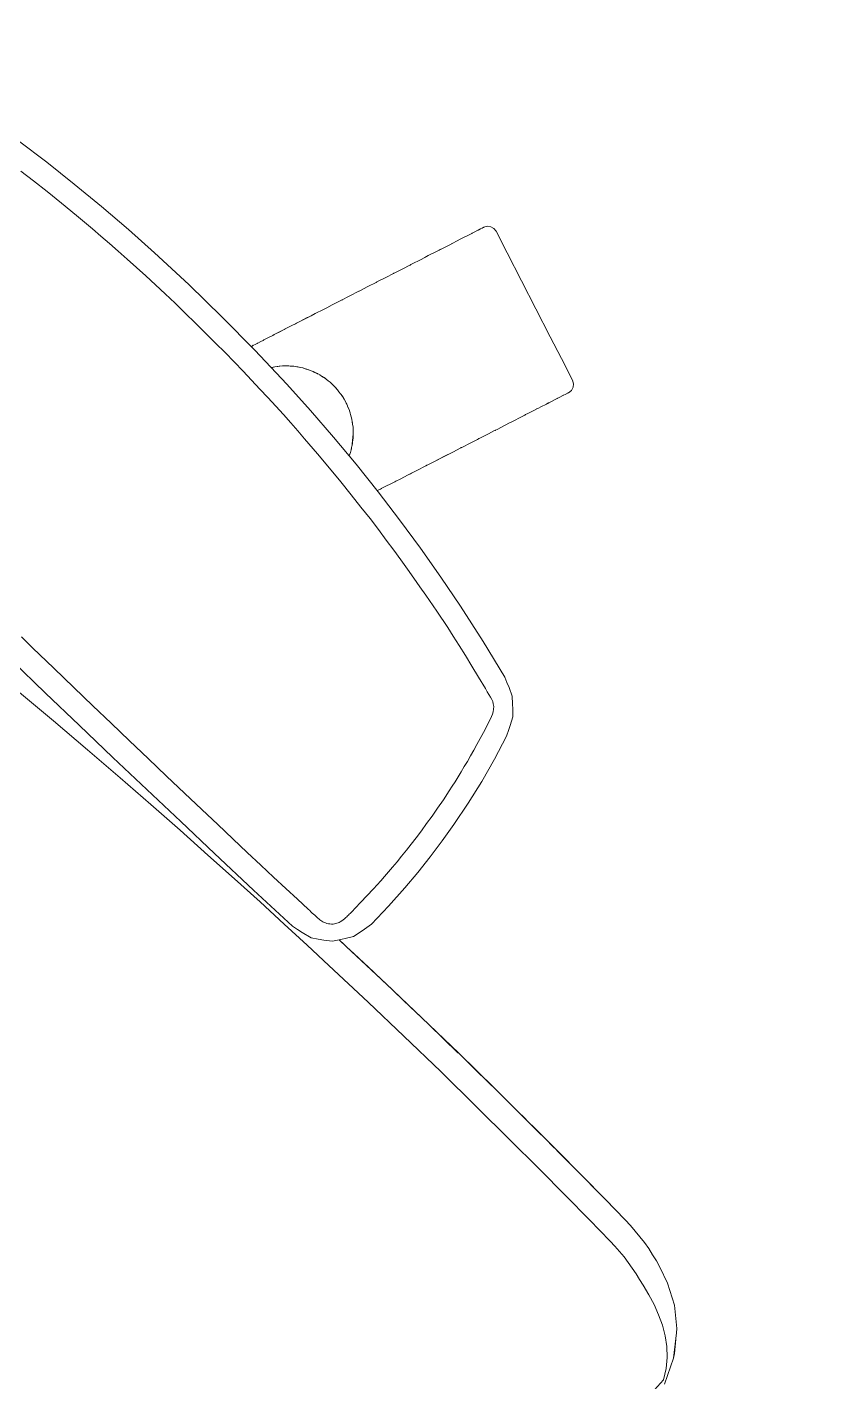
# Model space of a CAD drawing. Header units: inches. Extents: x 14 to 610, y 9 to 600.
# Drawn here: x 255.67 to 262.21, y 531.62 to 542.69 of the extents above; entities that cross this region are included whole.
import ezdxf
from ezdxf.enums import TextEntityAlignment as Align

# ---------------------------------------------------------------- set-up
doc = ezdxf.new("R2010")
doc.units = ezdxf.units.IN
doc.header["$MEASUREMENT"] = 0
doc.layers.add('A-FURN', color=7, linetype='Continuous')
doc.layers.add('WALLS', color=30, linetype='Continuous')
doc.styles.get("Standard").update_dxf_attribs({"font": 'arial.ttf'})

# ---------------------------------------------------------------- blocks, each defined once
blk = doc.blocks.new('P_5CS712HBBK')
at = {"color": 0, "linetype": 'Continuous', "lineweight": 0}
for p, q in [((12.249, 12.243), (12.21, 12.529)), ((12.21, 12.529), (12.249, 12.243)), ((12.048, 12.34), (12.064, 12.21)), ((12.064, 12.21), (12.048, 12.34)), ((12.064, 12.21), (12.081, 12.071)), ((12.081, 12.071), (12.064, 12.21)), ((12.282, 11.957), (12.249, 12.243)), ((12.249, 12.243), (12.282, 11.957)), ((12.081, 12.071), (12.097, 11.922)), ((12.097, 11.922), (12.081, 12.071)), ((12.097, 11.922), (12.113, 11.762)), ((12.113, 11.762), (12.097, 11.922)), ((12.31, 11.67), (12.282, 11.957)), ((12.282, 11.957), (12.31, 11.67)), ((12.113, 11.762), (12.128, 11.592)), ((12.128, 11.592), (12.113, 11.762)), ((12.332, 11.382), (12.31, 11.67)), ((12.31, 11.67), (12.332, 11.382)), ((12.128, 11.592), (12.135, 11.502)), ((12.135, 11.502), (12.128, 11.592)), ((12.135, 11.502), (12.142, 11.41)), ((12.142, 11.41), (12.135, 11.502)), ((12.142, 11.41), (12.148, 11.315)), ((12.148, 11.315), (12.142, 11.41)), ((12.148, 11.315), (12.154, 11.217)), ((12.154, 11.217), (12.148, 11.315)), ((12.348, 11.095), (12.332, 11.382)), ((12.332, 11.382), (12.348, 11.095)), ((12.154, 11.217), (12.159, 11.116)), ((12.159, 11.116), (12.154, 11.217)), ((12.164, 11.013), (12.159, 11.116)), ((12.159, 11.116), (12.164, 11.013)), ((12.362, 10.714), (12.348, 11.095)), ((12.348, 11.095), (12.362, 10.714)), ((12.164, 11.013), (12.168, 10.907)), ((12.168, 10.907), (12.164, 11.013)), ((12.168, 10.907), (12.172, 10.798)), ((12.172, 10.798), (12.168, 10.907)), ((12.172, 10.798), (12.175, 10.686)), ((12.175, 10.686), (12.172, 10.798)), ((12.175, 10.686), (12.177, 10.571)), ((12.177, 10.571), (12.175, 10.686)), ((12.366, 10.333), (12.362, 10.714)), ((12.366, 10.333), (12.362, 10.714)), ((12.178, 10.453), (12.177, 10.571)), ((12.177, 10.571), (12.178, 10.453)), ((12.179, 10.333), (12.178, 10.453)), ((12.179, 10.333), (12.178, 10.453)), ((12.179, 10.333), (12.179, 10.221)), ((12.179, 10.333), (12.179, 10.221)), ((12.364, 9.953), (12.366, 10.333)), ((12.366, 10.333), (12.364, 9.953)), ((12.179, 10.221), (12.178, 10.112)), ((12.179, 10.221), (12.178, 10.112)), ((12.178, 10.112), (12.177, 10.005)), ((12.178, 10.112), (12.177, 10.005)), ((12.177, 10.005), (12.175, 9.901)), ((12.177, 10.005), (12.175, 9.901)), ((12.364, 9.995), (12.372, 9.994)), ((12.372, 9.994), (12.364, 9.995)), ((12.372, 9.994), (12.375, 9.993)), ((12.375, 9.993), (12.384, 9.991)), ((12.384, 9.991), (12.383, 9.991)), ((12.384, 9.99), (12.384, 9.991)), ((12.384, 9.99), (12.385, 9.99)), ((12.385, 9.99), (12.4, 9.985)), ((12.4, 9.985), (12.417, 9.98)), ((12.417, 9.98), (12.415, 9.98)), ((12.418, 9.98), (12.417, 9.98)), ((12.419, 9.979), (12.417, 9.98)), ((12.419, 9.979), (12.422, 9.978)), ((12.422, 9.978), (12.449, 9.969)), ((12.449, 9.969), (12.469, 9.963)), ((12.175, 9.901), (12.172, 9.799)), ((12.175, 9.901), (12.172, 9.799)), ((12.352, 9.572), (12.364, 9.953)), ((12.352, 9.572), (12.364, 9.953)), ((12.363, 9.918), (12.362, 9.918)), ((12.473, 9.962), (12.469, 9.963)), ((12.476, 9.961), (12.473, 9.962)), ((12.476, 9.961), (12.483, 9.959)), ((12.483, 9.959), (12.522, 9.946)), ((12.522, 9.946), (12.543, 9.939)), ((12.548, 9.938), (12.543, 9.939)), ((12.554, 9.936), (12.548, 9.938)), ((12.554, 9.936), (12.566, 9.932)), ((12.566, 9.932), (12.615, 9.916)), ((12.643, 9.907), (12.566, 9.932)), ((12.615, 9.916), (12.669, 9.899)), ((12.669, 9.899), (12.643, 9.907)), ((12.669, 9.899), (12.643, 9.907)), ((12.662, 9.901), (12.643, 9.907)), ((12.669, 9.899), (12.727, 9.88)), ((12.727, 9.88), (12.746, 9.874)), ((12.753, 9.872), (12.746, 9.874)), ((12.763, 9.869), (12.753, 9.872)), ((12.763, 9.869), (12.79, 9.86)), ((12.79, 9.86), (12.856, 9.839)), ((12.878, 9.831), (12.79, 9.86)), ((12.172, 9.799), (12.169, 9.7)), ((12.172, 9.799), (12.169, 9.7)), ((12.36, 9.758), (12.358, 9.759)), ((12.365, 9.755), (12.358, 9.759)), ((12.383, 9.743), (12.365, 9.755)), ((12.367, 9.753), (12.366, 9.754)), ((12.367, 9.753), (12.367, 9.754)), ((12.368, 9.753), (12.367, 9.753)), ((12.375, 9.748), (12.373, 9.749)), ((12.376, 9.748), (12.375, 9.748)), ((12.856, 9.839), (12.872, 9.833)), ((12.878, 9.831), (12.872, 9.833)), ((12.889, 9.828), (12.878, 9.831)), ((12.889, 9.828), (12.925, 9.816)), ((12.925, 9.816), (12.997, 9.793)), ((12.997, 9.793), (13.009, 9.789)), ((13.015, 9.787), (13.009, 9.789)), ((13.025, 9.784), (13.015, 9.787)), ((13.025, 9.784), (13.072, 9.769)), ((13.072, 9.769), (13.148, 9.744)), ((13.148, 9.744), (13.226, 9.719)), ((9.361, 9.518), (9.36, 9.644)), ((9.361, 9.518), (9.36, 9.644)), ((12.169, 9.7), (12.166, 9.604)), ((12.169, 9.7), (12.166, 9.604)), ((12.4, 9.73), (12.383, 9.743)), ((12.416, 9.717), (12.4, 9.73)), ((12.4, 9.73), (12.402, 9.729)), ((12.404, 9.727), (12.402, 9.729)), ((12.402, 9.729), (12.412, 9.721)), ((12.403, 9.728), (12.402, 9.729)), ((12.414, 9.719), (12.412, 9.721)), ((12.433, 9.703), (12.416, 9.717)), ((12.448, 9.689), (12.433, 9.703)), ((12.435, 9.701), (12.434, 9.702)), ((12.435, 9.701), (12.434, 9.702)), ((12.437, 9.699), (12.435, 9.701)), ((12.439, 9.697), (12.438, 9.698)), ((12.44, 9.696), (12.439, 9.697)), ((12.463, 9.674), (12.448, 9.689)), ((12.477, 9.658), (12.463, 9.674)), ((12.463, 9.674), (12.465, 9.671)), ((12.467, 9.669), (12.465, 9.671)), ((12.465, 9.671), (12.467, 9.67)), ((12.466, 9.671), (12.465, 9.671)), ((12.466, 9.671), (12.466, 9.67)), ((12.469, 9.667), (12.467, 9.67)), ((12.491, 9.642), (12.477, 9.658)), ((12.504, 9.625), (12.491, 9.642)), ((12.493, 9.639), (12.493, 9.64)), ((12.493, 9.639), (12.493, 9.64)), ((12.493, 9.639), (12.495, 9.637)), ((12.495, 9.638), (12.493, 9.639)), ((12.495, 9.638), (12.494, 9.638)), ((12.496, 9.636), (12.495, 9.638)), ((13.159, 9.741), (13.156, 9.742)), ((13.167, 9.738), (13.159, 9.741)), ((13.226, 9.719), (13.305, 9.694)), ((13.305, 9.694), (13.308, 9.693)), ((13.309, 9.693), (13.308, 9.693)), ((13.313, 9.691), (13.309, 9.693)), ((13.313, 9.691), (13.385, 9.668)), ((13.385, 9.668), (13.457, 9.645)), ((13.46, 9.644), (13.457, 9.645)), ((13.462, 9.643), (13.46, 9.644)), ((13.462, 9.643), (13.464, 9.643)), ((13.464, 9.643), (13.543, 9.617)), ((9.167, 9.563), (9.174, 9.182)), ((9.167, 9.563), (9.174, 9.182)), ((12.166, 9.604), (12.161, 9.509)), ((12.166, 9.604), (12.161, 9.509)), ((12.337, 9.284), (12.352, 9.572)), ((12.337, 9.284), (12.352, 9.572)), ((12.517, 9.608), (12.504, 9.625)), ((12.512, 9.615), (12.514, 9.612)), ((12.516, 9.609), (12.514, 9.612)), ((12.528, 9.591), (12.517, 9.608)), ((12.517, 9.608), (12.519, 9.605)), ((12.52, 9.603), (12.519, 9.605)), ((12.519, 9.604), (12.519, 9.605)), ((12.54, 9.573), (12.528, 9.591)), ((12.55, 9.554), (12.54, 9.573)), ((12.542, 9.569), (12.545, 9.562)), ((12.543, 9.567), (12.542, 9.569)), ((12.56, 9.536), (12.55, 9.554)), ((12.551, 9.551), (12.553, 9.548)), ((12.559, 9.537), (12.553, 9.548)), ((12.568, 9.516), (12.56, 9.536)), ((12.56, 9.536), (12.561, 9.532)), ((12.563, 9.528), (12.561, 9.532)), ((12.562, 9.53), (12.561, 9.532)), ((13.543, 9.617), (13.61, 9.596)), ((13.61, 9.596), (13.602, 9.598)), ((13.613, 9.595), (13.61, 9.596)), ((13.613, 9.595), (13.621, 9.592)), ((13.621, 9.592), (13.697, 9.567)), ((13.697, 9.567), (13.744, 9.552)), ((13.754, 9.549), (13.744, 9.552)), ((13.76, 9.547), (13.754, 9.549)), ((13.76, 9.547), (13.772, 9.543)), ((13.772, 9.543), (13.844, 9.52)), ((9.365, 9.277), (9.361, 9.518)), ((9.365, 9.277), (9.361, 9.518)), ((12.157, 9.417), (12.152, 9.327)), ((12.157, 9.417), (12.152, 9.327)), ((12.161, 9.509), (12.157, 9.417)), ((12.161, 9.509), (12.157, 9.417)), ((12.577, 9.497), (12.568, 9.516)), ((12.577, 9.497), (12.591, 9.456)), ((12.584, 9.477), (12.577, 9.497)), ((12.577, 9.496), (12.577, 9.496)), ((12.577, 9.496), (12.577, 9.496)), ((12.578, 9.493), (12.577, 9.495)), ((12.578, 9.493), (12.583, 9.479)), ((12.579, 9.489), (12.578, 9.493)), ((12.584, 9.478), (12.583, 9.479)), ((12.584, 9.477), (12.591, 9.456)), ((12.591, 9.457), (12.584, 9.477)), ((12.597, 9.437), (12.591, 9.457)), ((12.591, 9.457), (12.592, 9.452)), ((12.593, 9.45), (12.592, 9.452)), ((12.592, 9.451), (12.592, 9.452)), ((12.597, 9.437), (12.601, 9.419)), ((12.606, 9.396), (12.601, 9.419)), ((12.601, 9.419), (12.608, 9.382)), ((12.602, 9.416), (12.601, 9.419)), ((12.601, 9.418), (12.601, 9.418)), ((12.601, 9.418), (12.601, 9.418)), ((12.606, 9.396), (12.602, 9.416)), ((13.844, 9.52), (13.881, 9.508)), ((13.891, 9.505), (13.881, 9.508)), ((13.897, 9.503), (13.891, 9.505)), ((13.897, 9.503), (13.913, 9.498)), ((13.913, 9.498), (13.98, 9.477)), ((13.98, 9.477), (14.042, 9.456)), ((14.016, 9.465), (14.007, 9.468)), ((14.023, 9.463), (14.016, 9.465)), ((14.042, 9.456), (14.1, 9.438)), ((14.1, 9.438), (14.127, 9.429)), ((14.127, 9.429), (14.119, 9.432)), ((14.133, 9.427), (14.127, 9.429)), ((14.133, 9.427), (14.154, 9.42)), ((14.154, 9.42), (14.204, 9.404)), ((9.026, 9.357), (9.059, 8.975)), ((9.026, 9.357), (9.059, 8.975)), ((12.152, 9.327), (12.146, 9.24)), ((12.152, 9.327), (12.146, 9.24)), ((12.603, 9.411), (12.603, 9.411)), ((12.603, 9.411), (12.604, 9.407)), ((12.603, 9.41), (12.603, 9.411)), ((12.604, 9.404), (12.604, 9.407)), ((12.606, 9.396), (12.608, 9.382)), ((12.609, 9.375), (12.608, 9.382)), ((12.612, 9.354), (12.609, 9.375)), ((12.614, 9.333), (12.612, 9.354)), ((12.614, 9.337), (12.614, 9.338)), ((12.614, 9.336), (12.614, 9.337)), ((12.614, 9.334), (12.614, 9.333)), ((12.614, 9.326), (12.614, 9.333)), ((12.615, 9.312), (12.614, 9.333)), ((12.614, 9.326), (12.614, 9.327)), ((12.614, 9.326), (12.614, 9.326)), ((12.615, 9.291), (12.615, 9.312)), ((14.204, 9.404), (14.221, 9.399)), ((14.221, 9.399), (14.215, 9.401)), ((14.227, 9.397), (14.221, 9.399)), ((14.227, 9.397), (14.248, 9.39)), ((14.248, 9.39), (14.287, 9.378)), ((14.287, 9.378), (14.293, 9.376)), ((14.297, 9.374), (14.293, 9.376)), ((14.296, 9.375), (14.297, 9.374)), ((14.301, 9.373), (14.297, 9.374)), ((14.301, 9.373), (14.32, 9.367)), ((14.32, 9.367), (14.347, 9.358)), ((14.347, 9.358), (14.35, 9.357)), ((14.352, 9.357), (14.35, 9.357)), ((14.354, 9.356), (14.352, 9.357)), ((14.354, 9.356), (14.369, 9.351)), ((14.369, 9.351), (14.384, 9.346)), ((14.384, 9.346), (14.386, 9.346)), ((14.386, 9.346), (14.385, 9.346)), ((14.386, 9.346), (14.394, 9.343)), ((14.386, 9.346), (14.386, 9.346)), ((14.394, 9.343), (14.397, 9.342)), ((14.397, 9.342), (14.423, 9.328)), ((14.423, 9.328), (14.397, 9.342)), ((14.423, 9.328), (14.441, 9.305)), ((14.441, 9.305), (14.423, 9.328)), ((14.441, 9.305), (14.449, 9.276)), ((14.449, 9.276), (14.441, 9.305)), ((9.37, 9.05), (9.365, 9.277)), ((9.37, 9.05), (9.365, 9.277)), ((12.146, 9.24), (12.14, 9.155)), ((12.146, 9.24), (12.14, 9.155)), ((12.317, 8.996), (12.337, 9.284)), ((12.317, 8.996), (12.337, 9.284)), ((12.605, 9.187), (12.608, 9.207)), ((12.607, 9.2), (12.605, 9.187)), ((12.606, 9.195), (12.607, 9.2)), ((12.608, 9.207), (12.607, 9.2)), ((12.607, 9.197), (12.607, 9.2)), ((12.608, 9.207), (12.611, 9.228)), ((12.611, 9.228), (12.613, 9.249)), ((12.612, 9.237), (12.613, 9.242)), ((12.613, 9.249), (12.615, 9.27)), ((12.613, 9.242), (12.613, 9.248)), ((12.613, 9.242), (12.613, 9.245)), ((12.614, 9.263), (12.614, 9.258)), ((12.614, 9.251), (12.614, 9.258)), ((12.614, 9.254), (12.614, 9.255)), ((12.614, 9.255), (12.614, 9.255)), ((12.615, 9.27), (12.615, 9.291)), ((12.615, 9.291), (12.615, 9.284)), ((12.615, 9.284), (12.615, 9.278)), ((12.615, 9.281), (12.615, 9.284)), ((12.615, 9.282), (12.615, 9.284)), ((14.446, 9.247), (14.385, 9.057)), ((14.449, 9.276), (14.446, 9.247)), ((14.446, 9.247), (14.449, 9.276)), ((9.174, 9.182), (9.182, 8.801)), ((9.174, 9.182), (9.182, 8.801)), ((12.14, 9.155), (12.128, 8.992)), ((12.14, 9.155), (12.128, 8.992)), ((12.566, 9.067), (12.574, 9.087)), ((12.571, 9.079), (12.572, 9.081)), ((12.571, 9.079), (12.572, 9.081)), ((12.574, 9.087), (12.582, 9.106)), ((12.577, 9.094), (12.578, 9.095)), ((12.578, 9.095), (12.578, 9.097)), ((12.582, 9.106), (12.589, 9.126)), ((12.583, 9.11), (12.584, 9.112)), ((12.586, 9.119), (12.584, 9.112)), ((12.585, 9.116), (12.586, 9.119)), ((12.589, 9.126), (12.586, 9.119)), ((12.586, 9.117), (12.586, 9.119)), ((12.589, 9.126), (12.595, 9.146)), ((12.595, 9.146), (12.6, 9.166)), ((12.597, 9.155), (12.598, 9.159)), ((12.598, 9.159), (12.599, 9.164)), ((12.598, 9.159), (12.599, 9.162)), ((12.6, 9.166), (12.605, 9.187)), ((12.602, 9.174), (12.602, 9.175)), ((12.602, 9.173), (12.602, 9.174)), ((12.603, 9.177), (12.604, 9.184)), ((12.605, 9.186), (12.604, 9.184)), ((9.059, 8.975), (9.089, 8.61)), ((9.059, 8.975), (9.089, 8.61)), ((9.374, 8.835), (9.37, 9.05)), ((9.374, 8.835), (9.37, 9.05)), ((12.128, 8.992), (12.114, 8.839)), ((12.128, 8.992), (12.114, 8.839)), ((12.291, 8.709), (12.317, 8.996)), ((12.291, 8.709), (12.317, 8.996)), ((12.501, 8.96), (12.514, 8.977)), ((12.514, 8.977), (12.508, 8.969)), ((12.514, 8.977), (12.526, 8.994)), ((12.515, 8.978), (12.516, 8.979)), ((12.518, 8.983), (12.516, 8.979)), ((12.526, 8.994), (12.537, 9.012)), ((12.532, 9.004), (12.53, 9.001)), ((12.531, 9.002), (12.532, 9.004)), ((12.532, 9.004), (12.533, 9.006)), ((12.537, 9.012), (12.547, 9.03)), ((12.542, 9.02), (12.543, 9.022)), ((12.543, 9.022), (12.543, 9.023)), ((12.547, 9.03), (12.557, 9.048)), ((12.552, 9.039), (12.553, 9.041)), ((12.557, 9.048), (12.553, 9.041)), ((12.553, 9.041), (12.555, 9.043)), ((12.553, 9.04), (12.553, 9.041)), ((12.555, 9.044), (12.555, 9.043)), ((12.557, 9.048), (12.566, 9.067)), ((12.571, 9.079), (12.57, 9.077)), ((12.57, 9.077), (12.571, 9.079)), ((14.385, 9.057), (14.149, 8.325)), ((12.449, 8.901), (12.387, 8.85)), ((12.43, 8.883), (12.387, 8.85)), ((12.414, 8.87), (12.387, 8.85)), ((12.397, 8.857), (12.414, 8.87)), ((12.414, 8.87), (12.43, 8.883)), ((12.421, 8.876), (12.414, 8.87)), ((12.414, 8.87), (12.414, 8.87)), ((12.42, 8.875), (12.421, 8.876)), ((12.421, 8.876), (12.422, 8.877)), ((12.43, 8.883), (12.449, 8.901)), ((12.43, 8.883), (12.445, 8.897)), ((12.44, 8.893), (12.441, 8.893)), ((12.441, 8.893), (12.442, 8.894)), ((12.445, 8.897), (12.449, 8.901)), ((12.46, 8.912), (12.449, 8.901)), ((12.46, 8.912), (12.474, 8.928)), ((12.465, 8.917), (12.469, 8.921)), ((12.472, 8.925), (12.469, 8.921)), ((12.474, 8.928), (12.488, 8.943)), ((12.481, 8.935), (12.478, 8.932)), ((12.48, 8.934), (12.481, 8.935)), ((12.481, 8.935), (12.483, 8.937)), ((12.488, 8.943), (12.501, 8.96)), ((12.496, 8.953), (12.497, 8.954)), ((12.497, 8.954), (12.497, 8.955)), ((12.506, 8.967), (12.508, 8.969)), ((12.507, 8.968), (12.508, 8.969)), ((9.182, 8.801), (9.191, 8.42)), ((9.182, 8.801), (9.191, 8.42)), ((9.378, 8.628), (9.374, 8.835)), ((9.378, 8.628), (9.374, 8.835)), ((12.114, 8.839), (12.1, 8.695)), ((12.114, 8.839), (12.1, 8.695)), ((12.299, 8.798), (12.307, 8.802)), ((12.306, 8.801), (12.306, 8.801)), ((12.306, 8.801), (12.306, 8.801)), ((12.307, 8.802), (12.326, 8.811)), ((12.315, 8.805), (12.311, 8.803)), ((12.311, 8.804), (12.315, 8.805)), ((12.313, 8.804), (12.315, 8.805)), ((12.326, 8.811), (12.315, 8.805)), ((12.326, 8.811), (12.344, 8.822)), ((12.344, 8.822), (12.362, 8.833)), ((12.349, 8.824), (12.352, 8.826)), ((12.352, 8.826), (12.356, 8.828)), ((12.353, 8.827), (12.352, 8.826)), ((12.352, 8.826), (12.353, 8.827)), ((12.354, 8.828), (12.353, 8.827)), ((12.356, 8.828), (12.353, 8.827)), ((12.362, 8.833), (12.38, 8.844)), ((12.376, 8.842), (12.377, 8.842)), ((12.377, 8.842), (12.378, 8.843)), ((12.38, 8.844), (12.387, 8.85)), ((12.387, 8.849), (12.386, 8.848)), ((12.386, 8.848), (12.387, 8.849)), ((12.386, 8.849), (12.387, 8.849)), ((12.397, 8.857), (12.387, 8.85)), ((12.397, 8.857), (12.387, 8.849)), ((12.1, 8.695), (12.086, 8.561)), ((12.1, 8.695), (12.086, 8.561)), ((12.259, 8.422), (12.291, 8.709)), ((12.259, 8.422), (12.291, 8.709)), ((9.089, 8.61), (9.115, 8.262)), ((9.089, 8.61), (9.115, 8.262)), ((9.383, 8.422), (9.378, 8.628)), ((9.383, 8.422), (9.378, 8.628)), ((12.086, 8.561), (12.071, 8.434)), ((12.086, 8.561), (12.071, 8.434)), ((9.191, 8.42), (9.201, 8.039)), ((9.191, 8.42), (9.201, 8.039)), ((9.388, 8.211), (9.383, 8.422)), ((9.388, 8.211), (9.383, 8.422)), ((12.071, 8.434), (12.057, 8.315)), ((12.071, 8.434), (12.057, 8.315)), ((12.221, 8.137), (12.259, 8.422)), ((12.221, 8.137), (12.259, 8.422)), ((12.261, 8.434), (12.26, 8.434)), ((12.324, 8.414), (12.261, 8.434)), ((12.288, 8.425), (12.281, 8.428)), ((12.297, 8.423), (12.288, 8.425)), ((12.057, 8.315), (12.042, 8.203)), ((12.057, 8.315), (12.042, 8.203)), ((12.39, 8.393), (12.324, 8.414)), ((12.413, 8.385), (12.39, 8.393)), ((12.413, 8.385), (12.406, 8.387)), ((12.413, 8.385), (12.413, 8.385)), ((12.423, 8.382), (12.413, 8.385)), ((12.459, 8.37), (12.423, 8.382)), ((12.531, 8.347), (12.459, 8.37)), ((12.606, 8.323), (12.531, 8.347)), ((12.549, 8.341), (12.544, 8.343)), ((12.559, 8.338), (12.549, 8.341)), ((12.549, 8.341), (12.549, 8.341)), ((12.683, 8.298), (12.606, 8.323)), ((14.088, 8.135), (14.149, 8.325)), ((14.149, 8.325), (14.088, 8.135)), ((9.115, 8.262), (9.138, 7.93)), ((9.115, 8.262), (9.138, 7.93)), ((9.393, 8.002), (9.388, 8.211)), ((9.393, 8.002), (9.388, 8.211)), ((12.042, 8.203), (12.027, 8.097)), ((12.042, 8.203), (12.027, 8.097)), ((12.694, 8.295), (12.683, 8.298)), ((12.694, 8.295), (12.69, 8.296)), ((12.702, 8.292), (12.694, 8.295)), ((12.76, 8.273), (12.702, 8.292)), ((12.843, 8.247), (12.76, 8.273)), ((12.839, 8.248), (12.76, 8.273)), ((12.919, 8.222), (12.839, 8.248)), ((12.919, 8.222), (12.843, 8.247)), ((12.991, 8.199), (12.919, 8.222)), ((12.994, 8.198), (12.991, 8.199)), ((12.994, 8.198), (12.994, 8.198)), ((12.996, 8.197), (12.994, 8.198)), ((12.998, 8.197), (12.996, 8.197)), ((13.077, 8.171), (12.998, 8.197)), ((12.027, 8.097), (12.012, 7.996)), ((12.027, 8.097), (12.012, 7.996)), ((12.178, 7.852), (12.221, 8.137)), ((12.178, 7.852), (12.221, 8.137)), ((13.136, 8.152), (13.077, 8.171)), ((13.144, 8.15), (13.136, 8.152)), ((13.148, 8.148), (13.144, 8.15)), ((13.155, 8.146), (13.148, 8.148)), ((13.232, 8.121), (13.155, 8.146)), ((13.279, 8.106), (13.232, 8.121)), ((13.289, 8.103), (13.279, 8.106)), ((13.294, 8.101), (13.289, 8.103)), ((13.306, 8.097), (13.294, 8.101)), ((13.378, 8.074), (13.306, 8.097)), ((14.027, 7.945), (14.088, 8.135)), ((14.027, 7.945), (14.088, 8.135)), ((9.201, 8.039), (9.212, 7.658)), ((9.201, 8.039), (9.212, 7.658)), ((9.398, 7.799), (9.393, 8.002)), ((9.398, 7.799), (9.393, 8.002)), ((12.012, 7.996), (11.997, 7.899)), ((12.012, 7.996), (11.997, 7.899)), ((13.415, 8.062), (13.378, 8.074)), ((13.425, 8.059), (13.415, 8.062)), ((13.431, 8.057), (13.425, 8.059)), ((13.448, 8.052), (13.431, 8.057)), ((13.514, 8.031), (13.448, 8.052)), ((13.549, 8.019), (13.514, 8.031)), ((13.55, 8.019), (13.541, 8.022)), ((13.549, 8.019), (13.55, 8.019)), ((13.557, 8.017), (13.55, 8.019)), ((13.576, 8.01), (13.557, 8.017)), ((13.635, 7.992), (13.576, 8.01)), ((13.661, 7.983), (13.635, 7.992)), ((13.661, 7.983), (13.653, 7.986)), ((13.668, 7.981), (13.661, 7.983)), ((13.689, 7.974), (13.668, 7.981)), ((13.738, 7.958), (13.689, 7.974)), ((9.138, 7.93), (9.158, 7.611)), ((9.138, 7.93), (9.158, 7.611)), ((11.997, 7.899), (11.982, 7.806)), ((11.997, 7.899), (11.982, 7.806)), ((13.75, 7.955), (13.738, 7.958)), ((13.755, 7.953), (13.75, 7.955)), ((13.761, 7.951), (13.755, 7.953)), ((13.782, 7.944), (13.755, 7.953)), ((13.821, 7.932), (13.782, 7.944)), ((13.821, 7.932), (13.831, 7.928)), ((13.831, 7.928), (13.821, 7.932)), ((13.854, 7.921), (13.821, 7.932)), ((13.835, 7.927), (13.831, 7.928)), ((13.882, 7.912), (13.854, 7.921)), ((13.884, 7.911), (13.882, 7.912)), ((13.886, 7.911), (13.884, 7.911)), ((13.886, 7.911), (13.886, 7.911)), ((13.888, 7.91), (13.886, 7.911)), ((13.903, 7.905), (13.888, 7.91)), ((13.919, 7.9), (13.903, 7.905)), ((13.92, 7.9), (13.919, 7.9)), ((13.92, 7.9), (13.919, 7.9)), ((13.92, 7.9), (13.92, 7.9)), ((13.928, 7.897), (13.92, 7.9)), ((13.931, 7.896), (13.928, 7.897)), ((13.931, 7.896), (13.961, 7.893)), ((13.961, 7.893), (13.931, 7.896)), ((13.961, 7.893), (13.989, 7.901)), ((13.989, 7.901), (13.961, 7.893)), ((13.989, 7.901), (14.012, 7.919)), ((14.012, 7.919), (13.989, 7.901)), ((14.012, 7.919), (14.027, 7.945)), ((14.027, 7.945), (14.012, 7.919)), ((9.404, 7.606), (9.398, 7.799)), ((9.404, 7.606), (9.398, 7.799)), ((11.982, 7.806), (11.966, 7.717)), ((11.982, 7.806), (11.966, 7.717)), ((12.128, 7.568), (12.178, 7.852)), ((12.128, 7.568), (12.178, 7.852)), ((9.212, 7.658), (9.223, 7.277)), ((9.212, 7.658), (9.223, 7.277)), ((11.966, 7.717), (11.951, 7.632)), ((11.966, 7.717), (11.951, 7.632)), ((9.158, 7.611), (9.176, 7.307)), ((9.158, 7.611), (9.176, 7.307)), ((9.409, 7.426), (9.404, 7.606)), ((9.409, 7.426), (9.404, 7.606)), ((11.937, 7.551), (11.908, 7.395)), ((11.937, 7.551), (11.908, 7.395)), ((11.951, 7.632), (11.937, 7.551)), ((11.951, 7.632), (11.937, 7.551)), ((12.073, 7.285), (12.128, 7.568)), ((12.073, 7.285), (12.128, 7.568)), ((9.413, 7.256), (9.409, 7.426)), ((9.413, 7.256), (9.409, 7.426)), ((11.908, 7.395), (11.877, 7.237)), ((11.908, 7.395), (11.877, 7.237)), ((9.176, 7.307), (9.192, 7.015)), ((9.176, 7.307), (9.192, 7.015)), ((9.223, 7.277), (9.237, 6.842)), ((9.223, 7.277), (9.237, 6.842)), ((9.418, 7.096), (9.413, 7.256)), ((9.418, 7.096), (9.413, 7.256)), ((11.877, 7.237), (11.859, 7.155)), ((11.877, 7.237), (11.859, 7.155)), ((12.001, 6.951), (12.073, 7.285)), ((12.001, 6.951), (12.073, 7.285)), ((9.423, 6.944), (9.418, 7.096)), ((9.423, 6.944), (9.418, 7.096)), ((11.859, 7.155), (11.839, 7.067)), ((11.859, 7.155), (11.839, 7.067)), ((9.192, 7.015), (9.206, 6.735)), ((9.192, 7.015), (9.206, 6.735)), ((11.839, 7.067), (11.816, 6.973)), ((11.839, 7.067), (11.816, 6.973)), ((9.428, 6.801), (9.423, 6.944)), ((9.428, 6.801), (9.423, 6.944)), ((11.792, 6.873), (11.767, 6.771)), ((11.792, 6.873), (11.767, 6.771)), ((11.816, 6.973), (11.792, 6.873)), ((11.816, 6.973), (11.792, 6.873)), ((11.92, 6.62), (12.001, 6.951)), ((11.92, 6.62), (12.001, 6.951)), ((9.237, 6.842), (9.253, 6.407)), ((9.253, 6.407), (9.237, 6.842)), ((9.433, 6.665), (9.428, 6.801)), ((9.433, 6.665), (9.428, 6.801)), ((11.741, 6.666), (11.767, 6.771)), ((11.741, 6.666), (11.767, 6.771)), ((9.206, 6.735), (9.218, 6.468)), ((9.206, 6.735), (9.218, 6.468)), ((9.438, 6.536), (9.433, 6.665)), ((9.438, 6.536), (9.433, 6.665)), ((11.741, 6.666), (11.734, 6.637)), ((11.741, 6.666), (11.734, 6.637)), ((9.442, 6.414), (9.438, 6.536)), ((9.442, 6.414), (9.438, 6.536)), ((11.708, 6.549), (11.698, 6.532)), ((11.708, 6.549), (11.698, 6.532)), ((11.715, 6.567), (11.708, 6.549)), ((11.715, 6.567), (11.708, 6.549)), ((11.721, 6.588), (11.715, 6.567)), ((11.721, 6.588), (11.715, 6.567)), ((11.727, 6.611), (11.721, 6.588)), ((11.727, 6.611), (11.721, 6.588)), ((11.734, 6.637), (11.727, 6.611)), ((11.734, 6.637), (11.727, 6.611)), ((11.884, 6.536), (11.852, 6.467)), ((11.884, 6.536), (11.901, 6.578)), ((11.92, 6.62), (11.901, 6.578)), ((11.92, 6.62), (11.901, 6.578)), ((9.218, 6.468), (9.228, 6.213)), ((9.218, 6.468), (9.228, 6.213)), ((11.477, 6.424), (11.422, 6.408)), ((11.477, 6.424), (11.422, 6.408)), ((11.532, 6.442), (11.477, 6.424)), ((11.532, 6.442), (11.477, 6.424)), ((11.562, 6.452), (11.532, 6.442)), ((11.532, 6.442), (11.562, 6.452)), ((11.59, 6.461), (11.562, 6.452)), ((11.59, 6.461), (11.562, 6.452)), ((11.614, 6.469), (11.59, 6.461)), ((11.614, 6.469), (11.59, 6.461)), ((11.635, 6.477), (11.614, 6.469)), ((11.635, 6.477), (11.614, 6.469)), ((11.653, 6.487), (11.635, 6.477)), ((11.653, 6.487), (11.635, 6.477)), ((11.67, 6.5), (11.653, 6.487)), ((11.67, 6.5), (11.653, 6.487)), ((11.686, 6.515), (11.67, 6.5)), ((11.686, 6.515), (11.67, 6.5)), ((11.698, 6.532), (11.686, 6.515)), ((11.698, 6.532), (11.686, 6.515)), ((11.779, 6.389), (11.81, 6.422)), ((11.779, 6.389), (11.81, 6.422)), ((11.81, 6.422), (11.852, 6.467)), ((9.253, 6.407), (9.263, 6.36)), ((9.253, 6.407), (9.263, 6.36)), ((9.263, 6.36), (9.273, 6.314)), ((9.273, 6.314), (9.263, 6.36)), ((9.273, 6.314), (9.294, 6.234)), ((9.442, 6.414), (9.443, 6.398)), ((9.443, 6.398), (9.442, 6.414)), ((9.443, 6.384), (9.443, 6.398)), ((9.443, 6.384), (9.443, 6.398)), ((9.444, 6.369), (9.443, 6.384)), ((9.444, 6.369), (9.443, 6.384)), ((9.444, 6.356), (9.444, 6.369)), ((9.444, 6.356), (9.444, 6.369)), ((9.445, 6.343), (9.444, 6.356)), ((9.445, 6.343), (9.444, 6.356)), ((9.446, 6.33), (9.445, 6.343)), ((9.446, 6.33), (9.445, 6.343)), ((9.446, 6.318), (9.446, 6.33)), ((9.446, 6.318), (9.446, 6.33)), ((9.447, 6.307), (9.446, 6.318)), ((9.447, 6.307), (9.446, 6.318)), ((11.074, 6.314), (11.028, 6.303)), ((11.074, 6.314), (11.028, 6.303)), ((11.121, 6.325), (11.074, 6.314)), ((11.121, 6.325), (11.074, 6.314)), ((11.168, 6.337), (11.121, 6.325)), ((11.168, 6.337), (11.121, 6.325)), ((11.217, 6.349), (11.168, 6.337)), ((11.217, 6.349), (11.168, 6.337)), ((11.266, 6.363), (11.217, 6.349)), ((11.266, 6.363), (11.217, 6.349)), ((11.317, 6.377), (11.266, 6.363)), ((11.317, 6.377), (11.266, 6.363)), ((11.369, 6.392), (11.317, 6.377)), ((11.369, 6.392), (11.317, 6.377)), ((11.422, 6.408), (11.369, 6.392)), ((11.422, 6.408), (11.369, 6.392)), ((11.67, 6.309), (11.737, 6.345)), ((11.779, 6.389), (11.737, 6.345)), ((9.228, 6.213), (9.237, 5.971)), ((9.228, 6.213), (9.237, 5.971)), ((9.327, 6.185), (9.294, 6.234)), ((9.448, 6.296), (9.447, 6.307)), ((9.448, 6.296), (9.447, 6.307)), ((9.449, 6.286), (9.448, 6.296)), ((9.449, 6.286), (9.448, 6.296)), ((9.45, 6.276), (9.449, 6.286)), ((9.45, 6.276), (9.449, 6.286)), ((9.452, 6.267), (9.45, 6.276)), ((9.452, 6.267), (9.45, 6.276)), ((9.454, 6.257), (9.452, 6.267)), ((9.454, 6.257), (9.452, 6.267)), ((9.458, 6.247), (9.454, 6.257)), ((9.458, 6.247), (9.454, 6.257)), ((9.462, 6.236), (9.458, 6.247)), ((9.462, 6.236), (9.458, 6.247)), ((9.468, 6.225), (9.462, 6.236)), ((9.468, 6.225), (9.462, 6.236)), ((9.475, 6.215), (9.468, 6.225)), ((9.475, 6.215), (9.468, 6.225)), ((9.483, 6.204), (9.475, 6.215)), ((9.483, 6.204), (9.475, 6.215)), ((9.491, 6.195), (9.483, 6.204)), ((9.491, 6.195), (9.483, 6.204)), ((10.48, 6.204), (10.413, 6.195)), ((10.48, 6.204), (10.413, 6.195)), ((10.549, 6.214), (10.48, 6.204)), ((10.549, 6.214), (10.48, 6.204)), ((10.621, 6.225), (10.549, 6.214)), ((10.621, 6.225), (10.549, 6.214)), ((10.696, 6.238), (10.621, 6.225)), ((10.696, 6.238), (10.621, 6.225)), ((10.774, 6.252), (10.696, 6.238)), ((10.774, 6.252), (10.696, 6.238)), ((10.856, 6.267), (10.774, 6.252)), ((10.856, 6.267), (10.774, 6.252)), ((10.94, 6.284), (10.856, 6.267)), ((10.94, 6.284), (10.856, 6.267)), ((10.984, 6.294), (10.94, 6.284)), ((10.984, 6.294), (10.94, 6.284)), ((11.028, 6.303), (10.984, 6.294)), ((11.028, 6.303), (10.984, 6.294)), ((11.184, 6.151), (11.387, 6.206)), ((11.184, 6.151), (11.387, 6.206)), ((11.387, 6.206), (11.588, 6.268)), ((11.588, 6.268), (11.387, 6.206)), ((11.588, 6.268), (11.639, 6.294)), ((11.588, 6.268), (11.639, 6.294)), ((11.639, 6.294), (11.67, 6.309)), ((11.639, 6.294), (11.67, 6.309)), ((9.327, 6.185), (9.354, 6.147)), ((9.354, 6.147), (9.327, 6.185)), ((9.354, 6.147), (9.397, 6.09)), ((9.456, 6.05), (9.397, 6.09)), ((9.5, 6.186), (9.491, 6.195)), ((9.5, 6.186), (9.491, 6.195)), ((9.509, 6.179), (9.5, 6.186)), ((9.509, 6.179), (9.5, 6.186)), ((9.518, 6.173), (9.509, 6.179)), ((9.518, 6.173), (9.509, 6.179)), ((9.527, 6.168), (9.518, 6.173)), ((9.527, 6.168), (9.518, 6.173)), ((9.536, 6.163), (9.527, 6.168)), ((9.536, 6.163), (9.527, 6.168)), ((9.544, 6.16), (9.536, 6.163)), ((9.544, 6.16), (9.536, 6.163)), ((9.553, 6.157), (9.544, 6.16)), ((9.553, 6.157), (9.544, 6.16)), ((9.568, 6.153), (9.553, 6.157)), ((9.568, 6.153), (9.553, 6.157)), ((9.582, 6.151), (9.568, 6.153)), ((9.582, 6.151), (9.568, 6.153)), ((9.597, 6.15), (9.582, 6.151)), ((9.597, 6.15), (9.582, 6.151)), ((9.613, 6.15), (9.597, 6.15)), ((9.613, 6.15), (9.597, 6.15)), ((9.621, 6.149), (9.613, 6.15)), ((9.621, 6.149), (9.613, 6.15)), ((9.63, 6.149), (9.621, 6.149)), ((9.63, 6.149), (9.621, 6.149)), ((9.64, 6.149), (9.63, 6.149)), ((9.64, 6.149), (9.63, 6.149)), ((9.65, 6.149), (9.64, 6.149)), ((9.65, 6.149), (9.64, 6.149)), ((9.66, 6.149), (9.65, 6.149)), ((9.66, 6.149), (9.65, 6.149)), ((9.671, 6.149), (9.66, 6.149)), ((9.671, 6.149), (9.66, 6.149)), ((9.683, 6.149), (9.671, 6.149)), ((9.683, 6.149), (9.671, 6.149)), ((9.694, 6.149), (9.683, 6.149)), ((9.694, 6.149), (9.683, 6.149)), ((9.707, 6.149), (9.694, 6.149)), ((9.707, 6.149), (9.694, 6.149)), ((9.719, 6.149), (9.707, 6.149)), ((9.719, 6.149), (9.707, 6.149)), ((9.719, 6.149), (9.787, 6.15)), ((9.719, 6.149), (9.787, 6.15)), ((9.859, 6.153), (9.787, 6.15)), ((9.859, 6.153), (9.787, 6.15)), ((9.938, 6.156), (9.859, 6.153)), ((9.938, 6.156), (9.859, 6.153)), ((10.025, 6.16), (9.938, 6.156)), ((10.025, 6.16), (9.938, 6.156)), ((10.072, 6.163), (10.025, 6.16)), ((10.072, 6.163), (10.025, 6.16)), ((10.121, 6.167), (10.072, 6.163)), ((10.121, 6.167), (10.072, 6.163)), ((10.174, 6.171), (10.121, 6.167)), ((10.174, 6.171), (10.121, 6.167)), ((10.23, 6.175), (10.174, 6.171)), ((10.23, 6.175), (10.174, 6.171)), ((10.288, 6.181), (10.23, 6.175)), ((10.288, 6.181), (10.23, 6.175)), ((10.35, 6.188), (10.288, 6.181)), ((10.35, 6.188), (10.288, 6.181)), ((10.413, 6.195), (10.35, 6.188)), ((10.413, 6.195), (10.35, 6.188)), ((10.774, 6.063), (10.98, 6.104)), ((10.774, 6.063), (10.98, 6.104)), ((10.98, 6.104), (11.184, 6.151)), ((10.98, 6.104), (11.184, 6.151)), ((9.444, 6.058), (9.446, 6)), ((9.444, 6.058), (9.447, 5.976)), ((9.446, 6), (9.444, 6.058)), ((9.447, 5.976), (9.444, 6.058)), ((9.447, 5.976), (9.446, 6)), ((9.456, 6.05), (9.496, 6.026)), ((9.496, 6.026), (9.456, 6.05)), ((9.496, 6.026), (9.547, 5.995)), ((9.628, 5.978), (9.547, 5.995)), ((9.923, 5.969), (10.124, 5.98)), ((9.923, 5.969), (10.124, 5.98)), ((10.124, 5.98), (10.288, 5.995)), ((10.124, 5.98), (10.288, 5.995)), ((10.288, 5.995), (10.451, 6.013)), ((10.288, 5.995), (10.451, 6.013)), ((10.451, 6.013), (10.613, 6.036)), ((10.451, 6.013), (10.613, 6.036)), ((10.613, 6.036), (10.774, 6.063)), ((10.613, 6.036), (10.774, 6.063)), ((9.237, 5.971), (9.251, 5.531)), ((9.237, 5.971), (9.251, 5.531)), ((9.447, 5.976), (9.45, 5.892)), ((9.447, 5.976), (9.461, 5.534)), ((9.461, 5.534), (9.447, 5.976)), ((9.45, 5.892), (9.453, 5.784)), ((9.453, 5.784), (9.45, 5.892)), ((9.628, 5.978), (9.674, 5.971)), ((9.674, 5.971), (9.628, 5.978)), ((9.674, 5.971), (9.721, 5.963)), ((9.721, 5.963), (9.674, 5.971)), ((9.721, 5.963), (9.923, 5.969)), ((9.721, 5.963), (9.923, 5.969)), ((9.453, 5.784), (9.457, 5.676)), ((9.457, 5.676), (9.453, 5.784)), ((9.457, 5.676), (9.46, 5.569)), ((9.46, 5.569), (9.457, 5.676)), ((9.461, 5.534), (9.46, 5.569)), ((9.251, 5.531), (9.261, 5.129)), ((9.251, 5.531), (9.261, 5.129)), ((9.461, 5.534), (9.463, 5.459)), ((9.461, 5.534), (9.471, 5.13)), ((9.471, 5.13), (9.461, 5.534)), ((9.463, 5.459), (9.466, 5.336)), ((9.466, 5.336), (9.463, 5.459)), ((9.466, 5.336), (9.469, 5.198)), ((9.469, 5.198), (9.466, 5.336)), ((9.261, 5.129), (9.269, 4.711)), ((9.261, 5.129), (9.269, 4.711)), ((9.471, 5.13), (9.469, 5.198)), ((9.471, 5.13), (9.473, 5.047)), ((9.471, 5.13), (9.479, 4.713)), ((9.479, 4.713), (9.471, 5.13)), ((9.473, 5.047), (9.476, 4.888)), ((9.476, 4.888), (9.473, 5.047)), ((9.476, 4.888), (9.478, 4.721)), ((9.478, 4.721), (9.476, 4.888)), ((9.269, 4.711), (9.273, 4.297)), ((9.269, 4.711), (9.273, 4.297)), ((9.479, 4.713), (9.478, 4.721)), ((9.479, 4.713), (9.481, 4.544)), ((9.479, 4.713), (9.483, 4.301)), ((9.483, 4.301), (9.479, 4.713)), ((9.481, 4.544), (9.483, 4.356)), ((9.483, 4.356), (9.481, 4.544)), ((9.483, 4.301), (9.483, 4.356)), ((9.273, 4.297), (9.276, 3.921)), ((9.273, 4.297), (9.276, 3.921)), ((9.483, 4.301), (9.484, 4.154)), ((9.483, 4.301), (9.485, 3.93)), ((9.485, 3.93), (9.483, 4.301)), ((9.484, 4.154), (9.485, 4.049)), ((9.485, 4.049), (9.484, 4.154)), ((9.485, 3.93), (9.484, 4.154)), ((9.485, 4.049), (9.485, 3.941)), ((9.485, 3.941), (9.485, 4.049)), ((9.276, 3.921), (9.275, 3.58)), ((9.276, 3.921), (9.275, 3.58)), ((9.485, 3.941), (9.485, 3.934)), ((9.485, 3.934), (9.485, 3.941)), ((9.485, 3.93), (9.485, 3.594)), ((9.485, 3.594), (9.485, 3.93)), ((9.485, 3.924), (9.486, 3.832)), ((9.486, 3.832), (9.485, 3.924)), ((9.486, 3.832), (9.486, 3.724)), ((9.486, 3.724), (9.486, 3.832)), ((9.486, 3.724), (9.485, 3.618)), ((9.485, 3.618), (9.486, 3.724)), ((9.275, 3.58), (9.274, 3.271)), ((9.275, 3.58), (9.274, 3.271)), ((9.485, 3.594), (9.484, 3.292)), ((9.484, 3.292), (9.485, 3.594)), ((9.485, 3.618), (9.485, 3.601)), ((9.485, 3.601), (9.485, 3.618)), ((9.485, 3.584), (9.485, 3.515)), ((9.485, 3.515), (9.485, 3.584)), ((9.485, 3.515), (9.485, 3.387)), ((9.485, 3.515), (9.485, 3.387)), ((9.485, 3.387), (9.484, 3.306)), ((9.484, 3.306), (9.485, 3.387)), ((9.274, 3.271), (9.271, 2.995)), ((9.274, 3.271), (9.271, 2.995)), ((9.484, 3.292), (9.481, 3.024)), ((9.481, 3.024), (9.484, 3.292)), ((9.484, 3.262), (9.483, 3.139)), ((9.483, 3.139), (9.484, 3.262)), ((9.484, 3.282), (9.484, 3.262)), ((9.484, 3.262), (9.484, 3.282)), ((9.484, 3.269), (9.484, 3.262)), ((9.483, 3.139), (9.481, 3.027)), ((9.481, 3.027), (9.483, 3.139)), ((9.483, 3.182), (9.483, 3.139)), ((9.268, 2.752), (9.271, 2.995)), ((9.268, 2.752), (9.271, 2.995)), ((9.481, 3.024), (9.478, 2.787)), ((9.478, 2.787), (9.481, 3.024)), ((9.481, 3.024), (9.48, 2.903)), ((9.481, 3.02), (9.48, 2.903)), ((9.48, 2.903), (9.481, 3.02)), ((9.481, 3.022), (9.481, 3.02)), ((9.481, 3.02), (9.481, 3.022)), ((9.481, 3.021), (9.481, 3.02)), ((9.478, 2.787), (9.48, 2.903)), ((9.478, 2.787), (9.48, 2.903)), ((9.478, 2.787), (9.476, 2.726)), ((9.476, 2.726), (9.478, 2.787)), ((9.267, 2.695), (9.263, 2.637)), ((9.267, 2.695), (9.263, 2.637)), ((9.268, 2.752), (9.267, 2.695)), ((9.268, 2.752), (9.267, 2.695)), ((9.472, 2.665), (9.466, 2.605)), ((9.466, 2.605), (9.472, 2.665)), ((9.476, 2.726), (9.472, 2.665)), ((9.472, 2.665), (9.476, 2.726)), ((9.258, 2.581), (9.25, 2.525)), ((9.258, 2.581), (9.25, 2.525)), ((9.263, 2.637), (9.258, 2.581)), ((9.263, 2.637), (9.258, 2.581)), ((9.466, 2.605), (9.458, 2.545)), ((9.458, 2.545), (9.466, 2.605)), ((9.241, 2.469), (9.23, 2.414)), ((9.241, 2.469), (9.23, 2.414)), ((9.25, 2.525), (9.241, 2.469)), ((9.25, 2.525), (9.241, 2.469)), ((9.448, 2.486), (9.435, 2.428)), ((9.435, 2.428), (9.448, 2.486)), ((9.458, 2.545), (9.448, 2.486)), ((9.448, 2.486), (9.458, 2.545)), ((9.217, 2.36), (9.203, 2.307)), ((9.217, 2.36), (9.203, 2.307)), ((9.23, 2.414), (9.217, 2.36)), ((9.23, 2.414), (9.217, 2.36)), ((9.421, 2.371), (9.405, 2.314)), ((9.405, 2.314), (9.421, 2.371)), ((9.435, 2.428), (9.421, 2.371)), ((9.421, 2.371), (9.435, 2.428)), ((9.182, 2.219), (9.156, 2.132)), ((9.156, 2.132), (9.182, 2.219)), ((9.203, 2.307), (9.182, 2.219)), ((9.203, 2.307), (9.182, 2.219)), ((9.357, 2.177), (9.405, 2.314)), ((9.156, 2.132), (9.123, 2.047)), ((9.123, 2.047), (9.156, 2.132)), ((9.357, 2.177), (9.27, 2.012)), ((9.123, 2.047), (9.085, 1.965)), ((9.085, 1.965), (9.123, 2.047)), ((9.27, 2.012), (9.149, 1.861)), ((9.039, 1.888), (8.986, 1.816)), ((8.986, 1.816), (9.039, 1.888)), ((9.085, 1.965), (9.039, 1.888)), ((9.039, 1.888), (9.085, 1.965)), ((8.986, 1.816), (8.924, 1.75)), ((8.924, 1.75), (8.986, 1.816)), ((9.122, 1.838), (8.959, 1.709)), ((9.082, 1.806), (8.99, 1.732)), ((9.149, 1.861), (9.122, 1.838)), ((8.959, 1.709), (8.756, 1.613)), ((8.855, 1.692), (8.776, 1.642)), ((8.776, 1.642), (8.855, 1.692)), ((8.924, 1.75), (8.855, 1.692)), ((8.855, 1.692), (8.924, 1.75)), ((8.99, 1.732), (8.959, 1.709)), ((8.591, 1.633), (8.776, 1.642))]:
    blk.add_line(p, q, dxfattribs=at)
at = {"layer": 'A-FURN'}
blk.add_attdef('CAPTG', text='', height=7, dxfattribs=at).set_placement((-1, -3.819), align=Align.CENTER)
at = {"layer": 'A-FURN', "flags": 1}
for tag in ['CAPPN', 'CAPPD', 'CAPMG', 'CAPMC', 'CAPGC', 'CAPALIAS1', 'CAPALIAS2', 'CAPALIAS3', 'CAPBLDG', 'CAPFLOOR', 'CAPDEPT', 'CAPPERSON', 'CAPPL', 'CAPQT', 'CAPDH']:
    blk.add_attdef(tag, (0, 0), '', height=0.001, dxfattribs=at)

msp = doc.modelspace()

# ---------------------------------------------------------------- linework, layer by layer
at = {"layer": 'WALLS', "transparency": 33554559}
for points in [[(172.74756, 549.37423), (165.68766, 549.37423), (283.51926, 437.35299)], [(165.68766, 549.37423), (283.51926, 437.35299), (276.52184, 437.35299)]]:
    msp.add_solid(points, dxfattribs=at)

# ---------------------------------------------------------------- block references
at = {"layer": 'A-FURN', "rotation": 44.99999999999999}
msp.add_blockref('P_5CS712HBBK', (255.82291, 524.27245), dxfattribs=at)

doc.saveas('drawing.dxf')
